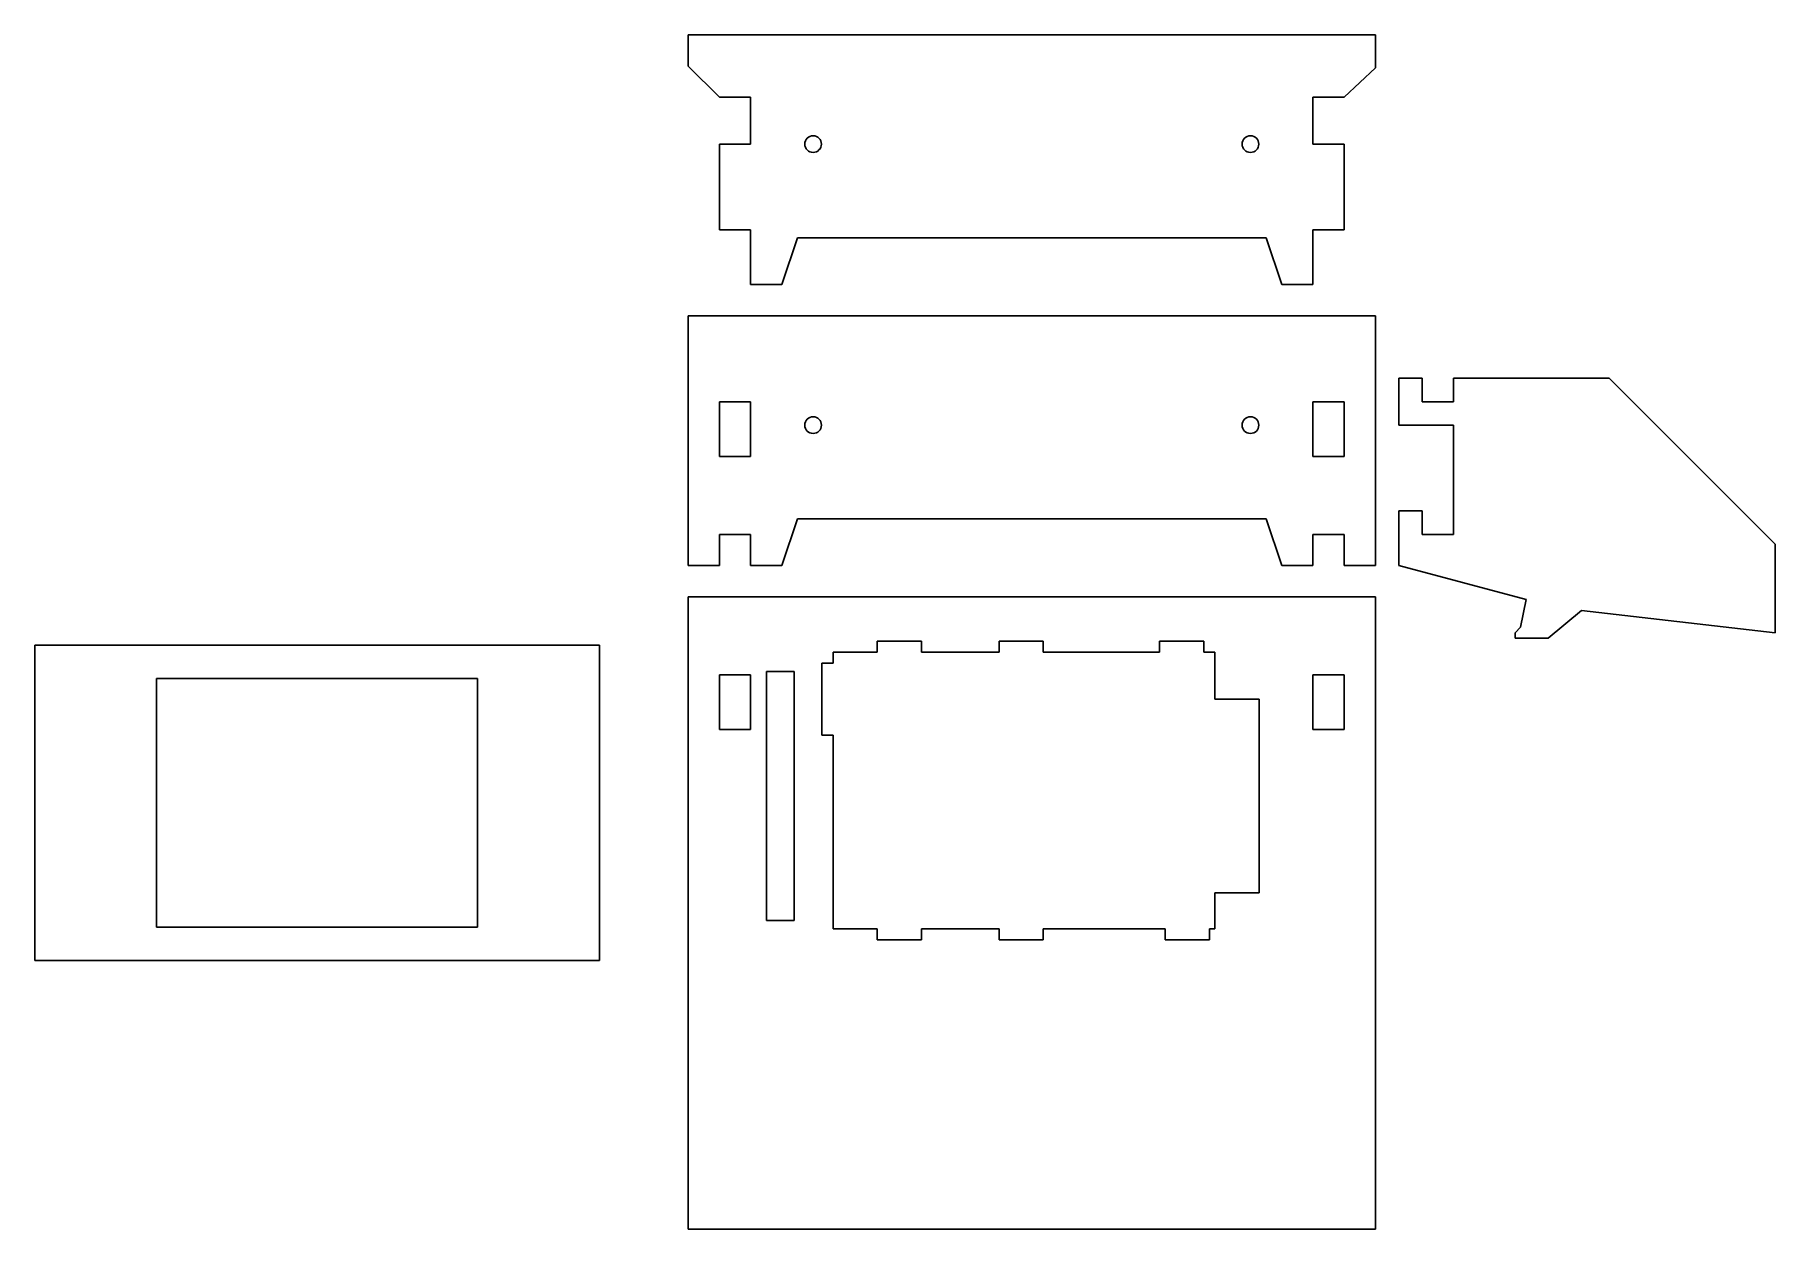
# Model space of a CAD drawing. Extents: x 852 to 1167, y 667 to 882.
import ezdxf

# ---------------------------------------------------------------- set-up
doc = ezdxf.new("R2010")
doc.units = 0
doc.layers.get('0').update_dxf_attribs({"linetype": 'CONTINUOUS'})

msp = doc.modelspace()

# ---------------------------------------------------------------- linework, layer by layer
at = {"color": 3}
for p, q in [((1094.659868, 882.465568), (970.48209, 882.465568)), ((970.48209, 882.465568), (970.48209, 876.821123)), ((1094.659868, 876.46558), (1094.659868, 882.465568)), ((970.48209, 876.821123), (976.126535, 871.176679)), ((1089.015424, 871.176679), (1094.659868, 876.46558)), ((976.126535, 871.176679), (981.770979, 871.176679)), ((981.770979, 871.176679), (981.770979, 862.710012)), ((1083.370979, 862.710012), (1083.370979, 871.176679)), ((1083.370979, 871.176679), (1089.015424, 871.176679)), ((981.770979, 862.710012), (976.126535, 862.710012)), ((976.126535, 862.710012), (976.126535, 847.18779)), ((1089.015424, 862.710012), (1083.370979, 862.710012)), ((1089.015424, 847.18779), (1089.015424, 862.710012)), ((976.126535, 847.18779), (981.770979, 847.18779)), ((981.770979, 847.18779), (981.770979, 837.310021)), ((1083.370979, 837.310021), (1083.370979, 847.18779)), ((1083.370979, 847.18779), (1089.015424, 847.18779)), ((987.415424, 837.310021), (990.237646, 845.776687)), ((990.237646, 845.776687), (1074.904313, 845.776687)), ((1074.904313, 845.776687), (1077.726535, 837.310021)), ((981.770979, 837.310021), (987.415424, 837.310021)), ((1077.726535, 837.310021), (1083.370979, 837.310021))]:
    msp.add_line(p, q, dxfattribs=at)
at = {"color": 1}
for p, q in [((970.48209, 831.665568), (1094.659868, 831.665568)), ((970.48209, 786.510012), (970.48209, 831.665568)), ((1094.659868, 831.665568), (1094.659868, 786.510012)), ((1103.126535, 820.376679), (1098.893202, 820.376679)), ((1098.893202, 820.376679), (1098.893202, 811.910012)), ((1103.126535, 816.143346), (1103.126535, 820.376679)), ((1136.893238, 820.376623), (1108.770979, 820.376679)), ((1108.770979, 820.376679), (1108.770979, 816.143346)), ((1166.893235, 790.376719), (1136.893238, 820.376623)), ((1108.770979, 816.143346), (1103.126535, 816.143346)), ((1098.893202, 811.910012), (1108.770979, 811.910012)), ((1108.770979, 811.910012), (1108.770979, 792.154457)), ((1103.126535, 796.38779), (1098.893202, 796.38779)), ((1098.893202, 796.38779), (1098.893202, 786.510012)), ((1103.126535, 792.154457), (1103.126535, 796.38779)), ((990.237646, 794.976679), (987.415424, 786.510012)), ((1074.904313, 794.976679), (990.237646, 794.976679)), ((1077.726535, 786.510012), (1074.904313, 794.976679)), ((981.770979, 792.154457), (976.126535, 792.154457)), ((976.126535, 792.154457), (976.126535, 786.510012)), ((981.770979, 786.510012), (981.770979, 792.154457)), ((1089.015424, 792.154457), (1083.370979, 792.154457)), ((1083.370979, 792.154457), (1083.370979, 786.510012)), ((1089.015424, 786.510012), (1089.015424, 792.154457)), ((1108.770979, 792.154457), (1103.126535, 792.154457)), ((1166.893235, 774.376723), (1166.893235, 790.376719)), ((976.126535, 786.510012), (970.48209, 786.510012)), ((987.415424, 786.510012), (981.770979, 786.510012)), ((1083.370979, 786.510012), (1077.726535, 786.510012)), ((1094.659868, 786.510012), (1089.015424, 786.510012)), ((1098.893202, 786.510012), (1121.893212, 780.376655)), ((1121.893212, 780.376655), (1120.893242, 775.376721)), ((1125.893204, 773.376725), (1131.89322, 778.376715)), ((1131.89322, 778.376715), (1166.893235, 774.376723)), ((1120.893242, 775.376721), (1119.893244, 774.376723)), ((1119.893244, 774.376723), (1119.893244, 773.376725)), ((1119.893244, 773.376725), (1125.893204, 773.376725))]:
    msp.add_line(p, q, dxfattribs=at)
at = {"color": 7}
for p, q in [((976.126535, 806.265571), (976.126535, 816.143365)), ((976.126535, 816.143365), (981.770979, 816.143365)), ((981.770979, 816.143365), (981.770979, 806.265571)), ((1083.370979, 806.265571), (1083.370979, 816.143365)), ((1083.370979, 816.143365), (1089.015396, 816.143365)), ((1089.015396, 816.143365), (1089.015396, 806.265571)), ((981.770979, 806.265571), (976.126535, 806.265571)), ((1089.015396, 806.265571), (1083.370979, 806.265571)), ((1004.659568, 770.865241), (996.659782, 770.865241)), ((996.659782, 770.865241), (996.659782, 768.865434)), ((1012.659355, 772.865604), (1004.659568, 772.865604)), ((1004.659568, 772.865604), (1004.659568, 770.865241)), ((1012.659355, 770.865241), (1012.659355, 772.865604)), ((1026.659666, 770.865241), (1012.659355, 770.865241)), ((1034.659452, 772.865604), (1026.659666, 772.865604)), ((1026.659666, 772.865604), (1026.659666, 770.865241)), ((1034.659452, 770.865241), (1034.659452, 772.865604)), ((1055.659664, 770.865241), (1034.659452, 770.865241)), ((1063.65945, 772.865604), (1055.659664, 772.865604)), ((1055.659664, 772.865604), (1055.659664, 770.865241)), ((1063.65945, 770.865241), (1063.65945, 772.865604)), ((1065.659813, 770.865241), (1063.65945, 770.865241)), ((1065.659813, 762.365503), (1065.659813, 770.865241)), ((984.659834, 722.365549), (984.659834, 767.36555)), ((984.659834, 767.36555), (989.659824, 767.36555)), ((989.659824, 767.36555), (989.659824, 722.365549)), ((996.659782, 768.865434), (994.659419, 768.865434)), ((994.659419, 768.865434), (994.659419, 755.865573)), ((976.126535, 756.876682), (976.126535, 766.75446)), ((976.126535, 766.75446), (981.770979, 766.75446)), ((981.770979, 766.75446), (981.770979, 756.876682)), ((1083.370979, 756.87669), (1083.370979, 766.75446)), ((1083.370979, 766.75446), (1089.015424, 766.75446)), ((1089.015424, 766.75446), (1089.015424, 756.87669)), ((1073.6596, 762.365503), (1065.659813, 762.365503)), ((1073.6596, 727.365534), (1073.6596, 762.365503)), ((981.770979, 756.876682), (976.126535, 756.876682)), ((994.659419, 755.865573), (996.659782, 755.865573)), ((996.659782, 755.865573), (996.659782, 720.865617)), ((1089.015424, 756.87669), (1083.370979, 756.87669)), ((1065.659813, 720.865617), (1065.659813, 727.365534)), ((1065.659813, 727.365534), (1073.6596, 727.365534)), ((989.659824, 722.365549), (984.659834, 722.365549)), ((996.659782, 720.865617), (1004.659568, 720.865617)), ((1004.659568, 720.865617), (1004.659568, 718.865254)), ((1012.659355, 718.865254), (1012.659355, 720.865617)), ((1012.659355, 720.865617), (1026.659666, 720.865617)), ((1026.659666, 720.865617), (1026.659666, 718.865254)), ((1034.659452, 718.865254), (1034.659452, 720.865617)), ((1034.659452, 720.865617), (1056.659577, 720.865617)), ((1056.659577, 720.865617), (1056.659577, 718.865254)), ((1064.659364, 718.865254), (1064.659364, 720.865617)), ((1064.659364, 720.865617), (1065.659813, 720.865617)), ((1004.659568, 718.865254), (1012.659355, 718.865254)), ((1026.659666, 718.865254), (1034.659452, 718.865254)), ((1056.659577, 718.865254), (1064.659364, 718.865254))]:
    msp.add_line(p, q, dxfattribs=at)
at = {"color": 5}
for p, q in [((970.48209, 666.565571), (970.48209, 780.865571)), ((970.48209, 780.865571), (1094.659868, 780.865571)), ((1094.659868, 780.865571), (1094.659868, 666.565571)), ((852.437679, 715.132225), (852.437679, 772.132235)), ((852.437679, 772.132235), (954.437701, 772.132235)), ((954.437701, 772.132235), (954.437701, 715.132225)), ((874.437691, 721.132238), (874.437691, 766.132239)), ((874.437691, 766.132239), (932.437688, 766.132239)), ((932.437688, 766.132239), (932.437688, 721.132238)), ((932.437688, 721.132238), (874.437691, 721.132238)), ((954.437701, 715.132225), (852.437679, 715.132225)), ((1094.659868, 666.565571), (970.48209, 666.565571))]:
    msp.add_line(p, q, dxfattribs=at)
at = {"color": 7}
for points in [[(993.059868, 861.202745), (992.227428, 861.202747), (991.552603, 861.877575), (991.552604, 862.710015)], [(991.552604, 862.710015), (991.552604, 863.542455), (992.227429, 864.21728), (993.059868, 864.217282)], [(993.059868, 864.217282), (993.892308, 864.21728), (994.567132, 863.542455), (994.567132, 862.710015)], [(994.567132, 862.710015), (994.567134, 861.877575), (993.892309, 861.202747), (993.059868, 861.202745)], [(1072.08209, 861.202745), (1071.24965, 861.202747), (1070.574825, 861.877575), (1070.574826, 862.710015)], [(1070.574826, 862.710015), (1070.574827, 863.542455), (1071.249651, 864.21728), (1072.08209, 864.217282)], [(1072.08209, 864.217282), (1072.91453, 864.21728), (1073.589354, 863.542455), (1073.589355, 862.710015)], [(1073.589355, 862.710015), (1073.589356, 861.877575), (1072.914531, 861.202747), (1072.08209, 861.202745)], [(993.059868, 810.402728), (992.227428, 810.40273), (991.552603, 811.077558), (991.552604, 811.909998)], [(991.552604, 811.909998), (991.552604, 812.742438), (992.227429, 813.417263), (993.059868, 813.417265)], [(993.059868, 813.417265), (993.892308, 813.417263), (994.567132, 812.742438), (994.567132, 811.909998)], [(994.567132, 811.909998), (994.567134, 811.077558), (993.892309, 810.40273), (993.059868, 810.402728)], [(1072.08209, 810.402728), (1071.24965, 810.40273), (1070.574825, 811.077558), (1070.574826, 811.909998)], [(1070.574826, 811.909998), (1070.574827, 812.742438), (1071.249651, 813.417263), (1072.08209, 813.417265)], [(1072.08209, 813.417265), (1072.91453, 813.417263), (1073.589354, 812.742438), (1073.589355, 811.909998)], [(1073.589355, 811.909998), (1073.589356, 811.077558), (1072.914531, 810.40273), (1072.08209, 810.402728)]]:
    msp.add_open_spline(points, degree=3, dxfattribs=at)

doc.saveas('drawing.dxf')
